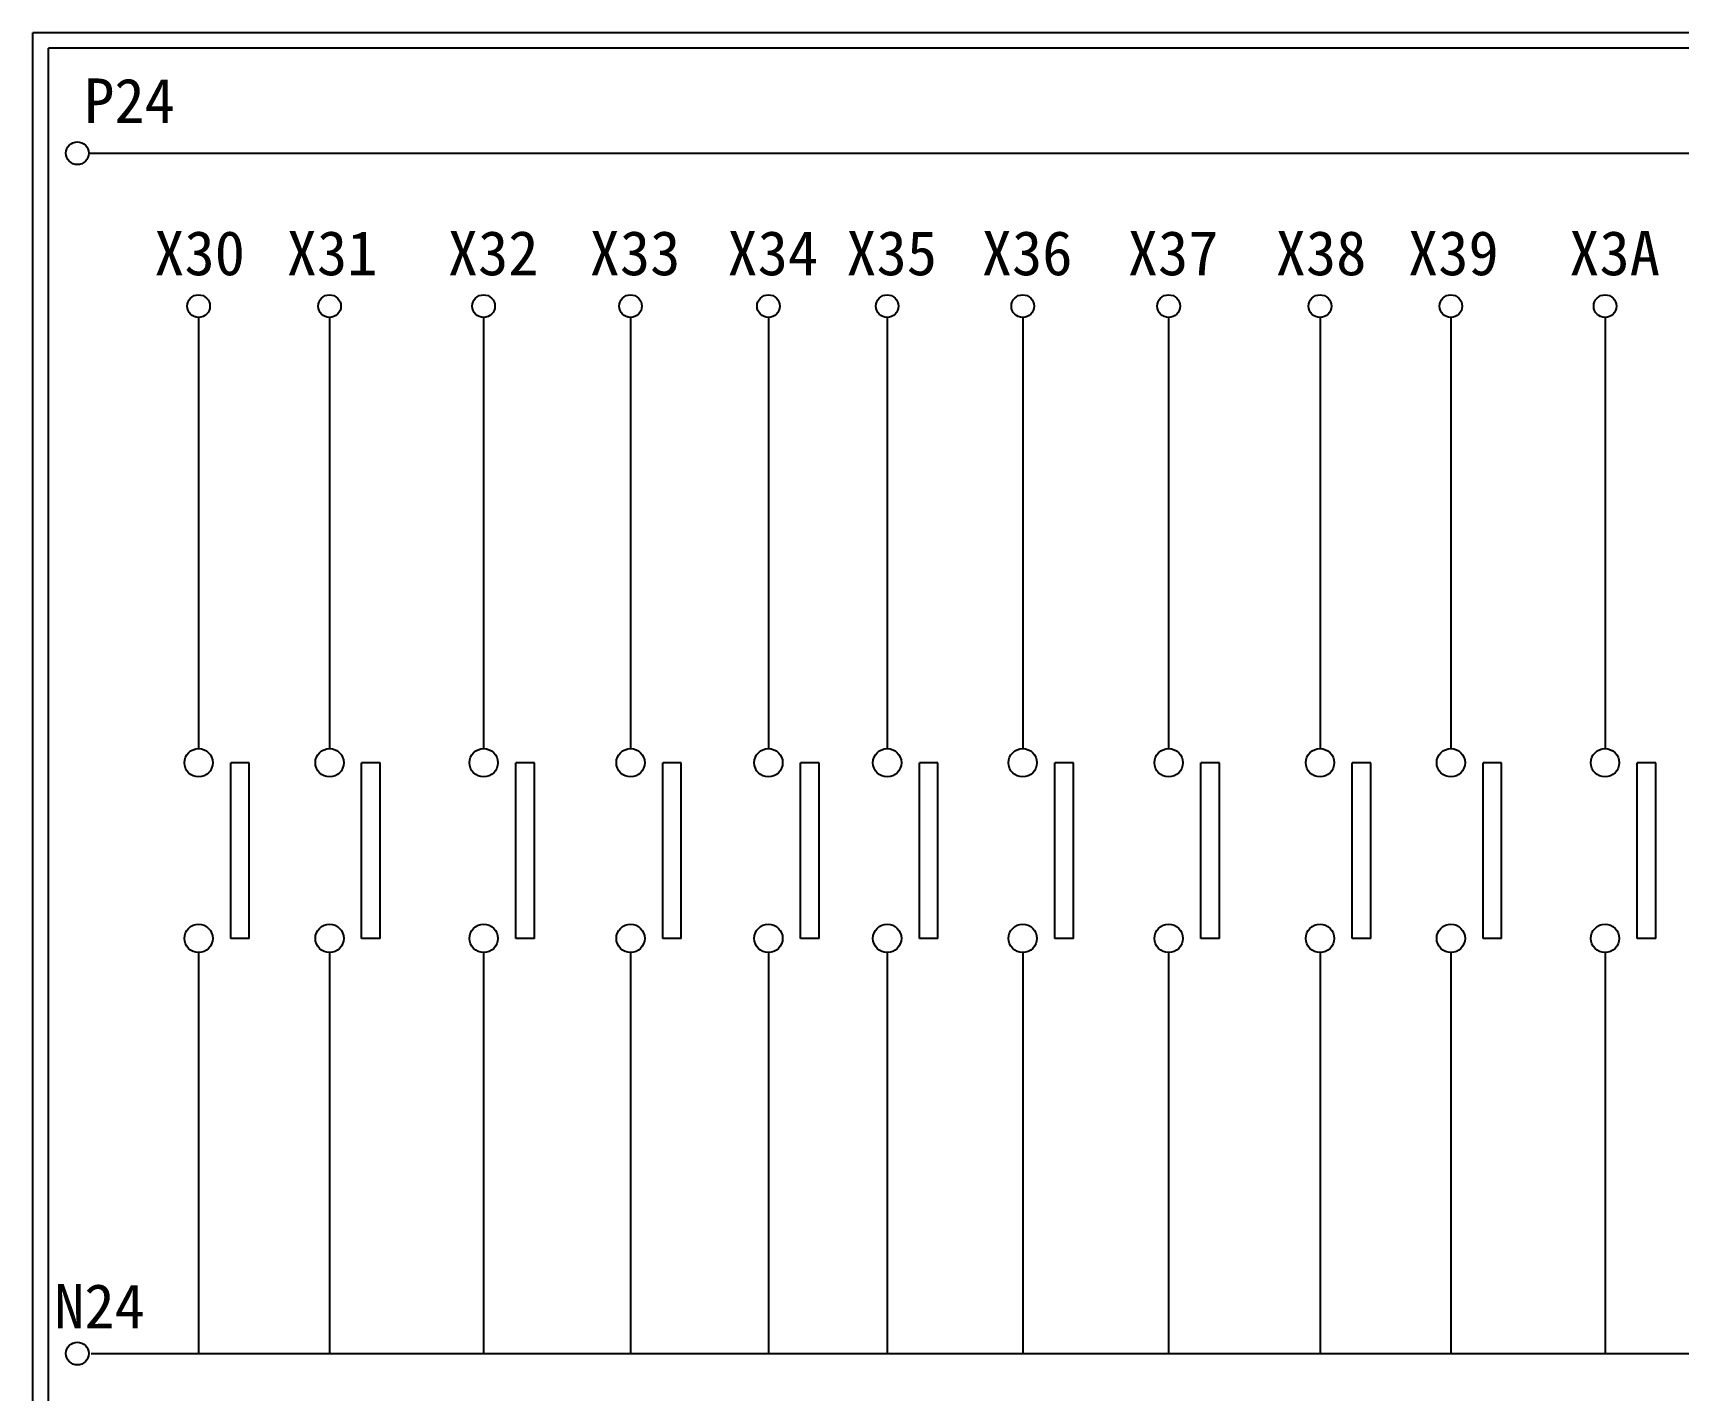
# Model space of a CAD drawing. Extents: x 325 to 612, y 3 to 207.
# Drawn here: x 325.3 to 458.6, y 97 to 207 of the extents above; entities that cross this region are included whole.
import ezdxf

# ---------------------------------------------------------------- set-up
doc = ezdxf.new("R2010")
doc.units = 0
doc.layers.get('0').update_dxf_attribs({"linetype": 'CONTINUOUS'})
doc.layers.add('圖框層', color=7, linetype='CONTINUOUS')
doc.layers.add('標尺寸層', color=3, linetype='CONTINUOUS')
doc.styles.add('STSL', font='kaiu.ttf')

msp = doc.modelspace()

# ---------------------------------------------------------------- linework, layer by layer
for p, q in [((342.85, 147.83), (341.35, 147.83)), ((353.46, 147.83), (351.95, 147.83)), ((365.94, 147.83), (364.44, 147.83)), ((377.84, 147.83), (376.34, 147.83)), ((389.01, 147.83), (387.5, 147.83)), ((398.63, 147.83), (397.13, 147.83)), ((409.61, 147.83), (408.1, 147.83)), ((421.43, 147.83), (419.93, 147.83)), ((433.69, 147.83), (432.19, 147.83)), ((444.29, 147.83), (442.79, 147.83)), ((456.78, 147.83), (455.28, 147.83)), ((342.85, 133.6), (341.35, 133.6)), ((353.46, 133.6), (351.95, 133.6)), ((365.94, 133.6), (364.44, 133.6)), ((377.84, 133.6), (376.34, 133.6)), ((389.01, 133.6), (387.5, 133.6)), ((398.63, 133.6), (397.13, 133.6)), ((409.61, 133.6), (408.1, 133.6)), ((421.43, 133.6), (419.93, 133.6)), ((433.69, 133.6), (432.19, 133.6)), ((444.29, 133.6), (442.79, 133.6)), ((456.78, 133.6), (455.28, 133.6))]:
    msp.add_line(p, q)
at = {"layer": '圖框層', "color": 7}
for p, q in [((612.32, 206.97), (325.32, 206.97)), ((325.32, 3), (325.32, 206.97)), ((611.07, 205.72), (326.57, 205.72)), ((326.57, 4.25), (326.57, 205.72))]:
    msp.add_line(p, q, dxfattribs=at)
at = {"layer": '標尺寸層', "color": 7}
for p, q in [((329.84, 197.22), (607.44, 197.22)), ((338.74, 183.91), (338.74, 148.99)), ((349.35, 183.91), (349.35, 148.99)), ((361.83, 183.91), (361.83, 148.99)), ((373.73, 183.91), (373.73, 148.99)), ((384.9, 183.91), (384.9, 148.99)), ((394.52, 183.91), (394.52, 148.99)), ((405.5, 183.91), (405.5, 148.99)), ((417.32, 183.91), (417.32, 148.99)), ((429.58, 183.91), (429.58, 148.99)), ((440.18, 183.91), (440.18, 148.99)), ((452.67, 183.91), (452.67, 148.99)), ((341.35, 133.6), (341.35, 147.83)), ((342.85, 133.6), (342.85, 147.83)), ((351.95, 133.6), (351.95, 147.83)), ((353.46, 133.6), (353.46, 147.83)), ((364.44, 133.6), (364.44, 147.83)), ((365.94, 133.6), (365.94, 147.83)), ((376.34, 133.6), (376.34, 147.83)), ((377.84, 133.6), (377.84, 147.83)), ((387.5, 133.6), (387.5, 147.83)), ((389.01, 133.6), (389.01, 147.83)), ((397.13, 133.6), (397.13, 147.83)), ((398.63, 133.6), (398.63, 147.83)), ((408.1, 133.6), (408.1, 147.83)), ((409.61, 133.6), (409.61, 147.83)), ((419.93, 133.6), (419.93, 147.83)), ((421.43, 133.6), (421.43, 147.83)), ((432.19, 133.6), (432.19, 147.83)), ((433.69, 133.6), (433.69, 147.83)), ((442.79, 133.6), (442.79, 147.83)), ((444.29, 133.6), (444.29, 147.83)), ((455.28, 133.6), (455.28, 147.83)), ((456.78, 133.6), (456.78, 147.83)), ((338.74, 132.45), (338.74, 99.96)), ((349.35, 132.46), (349.35, 99.96)), ((349.35, 132.45), (349.35, 99.96)), ((361.83, 132.46), (361.83, 99.96)), ((361.83, 132.45), (361.83, 99.96)), ((373.73, 132.46), (373.73, 99.96)), ((373.73, 132.45), (373.73, 99.96)), ((384.9, 132.46), (384.9, 99.96)), ((384.9, 132.45), (384.9, 99.96)), ((394.52, 132.46), (394.52, 99.96)), ((394.52, 132.45), (394.52, 99.96)), ((405.5, 132.46), (405.5, 99.96)), ((405.5, 132.45), (405.5, 99.96)), ((417.32, 132.46), (417.32, 99.96)), ((417.32, 132.45), (417.32, 99.96)), ((429.58, 132.45), (429.58, 99.96)), ((440.18, 132.46), (440.18, 99.96)), ((440.18, 132.45), (440.18, 99.96)), ((452.67, 132.46), (452.67, 99.96)), ((452.67, 132.45), (452.67, 99.96)), ((330.05, 99.96), (607.44, 99.96))]:
    msp.add_line(p, q, dxfattribs=at)
for centre, radius in [((328.92, 197.22), 0.92), ((338.74, 184.83), 0.92), ((349.35, 184.83), 0.92), ((361.83, 184.83), 0.92), ((373.73, 184.83), 0.92), ((384.9, 184.83), 0.92), ((394.52, 184.83), 0.92), ((405.5, 184.83), 0.92), ((417.32, 184.83), 0.92), ((429.58, 184.83), 0.92), ((440.18, 184.83), 0.92), ((452.67, 184.83), 0.92), ((338.74, 147.83), 1.15), ((349.35, 147.83), 1.15), ((361.83, 147.83), 1.15), ((373.73, 147.83), 1.15), ((384.9, 147.83), 1.15), ((394.52, 147.83), 1.15), ((405.5, 147.83), 1.15), ((417.32, 147.83), 1.15), ((429.58, 147.83), 1.15), ((440.18, 147.83), 1.15), ((452.67, 147.83), 1.15), ((338.74, 133.6), 1.15), ((349.35, 133.6), 1.15), ((361.83, 133.6), 1.15), ((373.73, 133.6), 1.15), ((384.9, 133.6), 1.15), ((394.52, 133.6), 1.15), ((405.5, 133.6), 1.15), ((417.32, 133.6), 1.15), ((429.58, 133.6), 1.15), ((440.18, 133.6), 1.15), ((452.67, 133.6), 1.15), ((328.92, 99.96), 0.92)]:
    msp.add_circle(centre, radius, dxfattribs=at)

# ---------------------------------------------------------------- texts
at = {"layer": '圖框層', "color": 4, "style": 'STSL'}
for s, p in [('P24', (329.47, 199.68)), ('X30', (335.15, 187.33)), ('X31', (345.88, 187.33)), ('X32', (358.93, 187.33)), ('X33', (370.42, 187.33)), ('X34', (381.58, 187.33)), ('X35', (391.21, 187.33)), ('X36', (402.18, 187.33)), ('X37', (414.01, 187.33)), ('X38', (425.99, 187.33)), ('X39', (436.71, 187.33)), ('X3A', (449.77, 187.33)), ('N24', (327.04, 102))]:
    msp.add_text(s, height=3.6, dxfattribs=at).set_placement(p)

doc.saveas('drawing.dxf')
